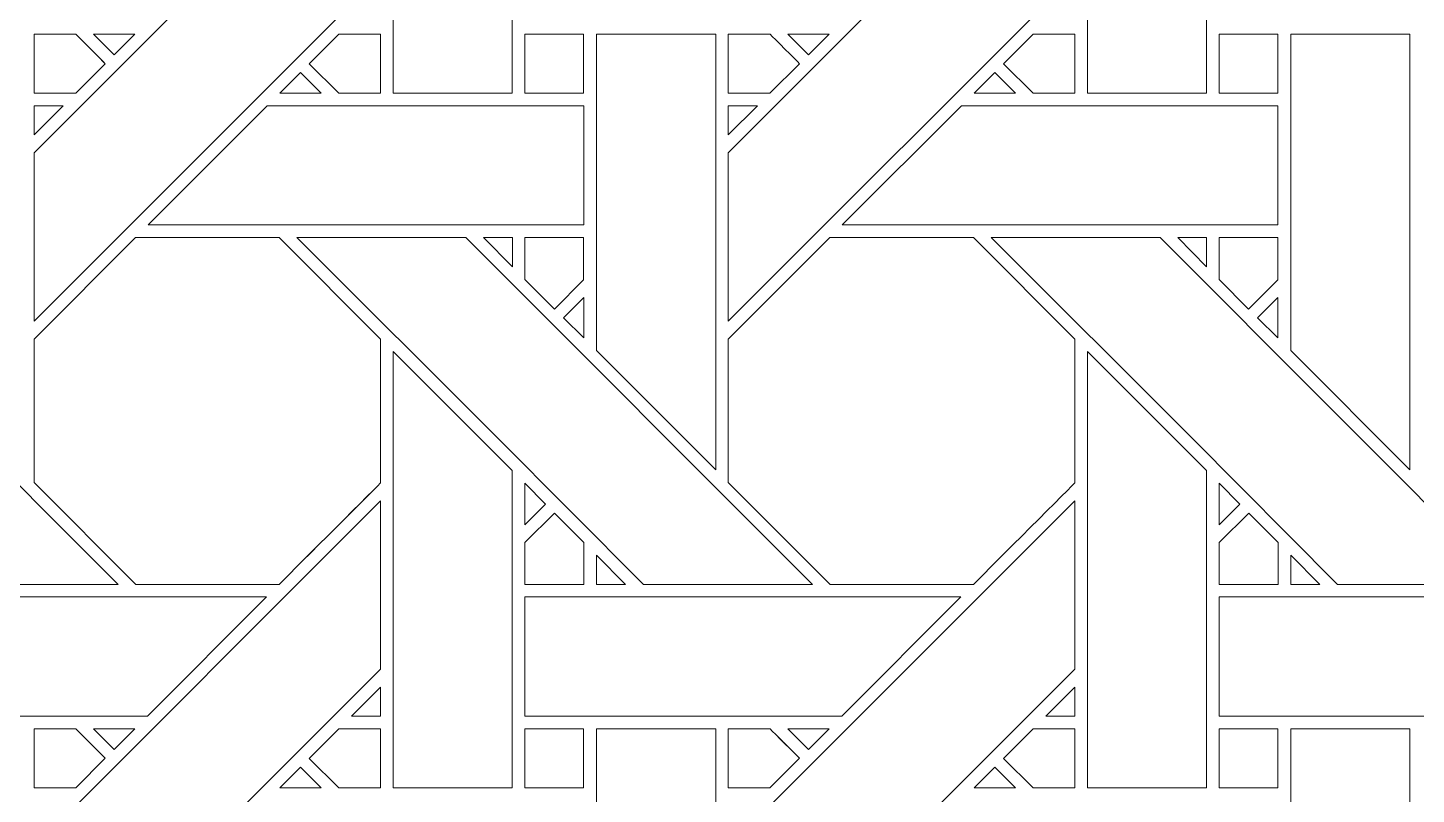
# Model space of a CAD drawing. Header units: inches. Extents: x 2.4 to 22.4, y -0.9 to 19.1.
# Drawn here: x 10.714 to 12.612, y 1.456 to 2.503 of the extents above; entities that cross this region are included whole.
import ezdxf

# ---------------------------------------------------------------- set-up
doc = ezdxf.new("R2010")
doc.units = ezdxf.units.IN
doc.header["$MEASUREMENT"] = 0
doc.layers.add('Design', color=7, linetype='Continuous', lineweight=0)

msp = doc.modelspace()

# ---------------------------------------------------------------- linework, layer by layer
at = {"layer": 'Design'}
for points, knots in [([(12.3829, 19.0948), (6.86, 19.0948), (2.3829, 14.6176), (2.3829, 9.0948), (2.3829, 3.5719), (6.86, -0.9052), (12.3829, -0.9052), (17.9057, -0.9052), (22.3829, 3.5719), (22.3829, 9.0948), (22.3829, 14.6176), (17.9057, 19.0948), (12.3829, 19.0948)], [0, 0, 0, 0, 1, 1, 1, 2, 2, 2, 3, 3, 3, 4, 4, 4, 4]), ([(12.3829, 17.972), (7.4801, 17.972), (3.5056, 13.9975), (3.5056, 9.0948), (3.5056, 4.192), (7.4801, 0.2175), (12.3829, 0.2175), (17.2856, 0.2175), (21.2601, 4.192), (21.2601, 9.0948), (21.2601, 13.9975), (17.2856, 17.972), (12.3829, 17.972)], [0, 0, 0, 0, 1, 1, 1, 2, 2, 2, 3, 3, 3, 4, 4, 4, 4]), ([(11.3765, 2.847), (11.3765, 2.847), (11.3765, 2.4133), (11.3765, 2.4133), (11.3765, 2.4133), (11.2137, 2.4133), (11.2137, 2.4133), (11.2137, 2.4133), (11.2137, 3.0091), (11.2137, 3.0091), (11.2137, 3.0091), (11.3765, 2.847), (11.3765, 2.847)], [0, 0, 0, 0, 1, 1, 1, 2, 2, 2, 3, 3, 3, 4, 4, 4, 4]), ([(12.3252, 2.847), (12.3252, 2.847), (12.3252, 2.4133), (12.3252, 2.4133), (12.3252, 2.4133), (12.1625, 2.4133), (12.1625, 2.4133), (12.1625, 2.4133), (12.1625, 3.0091), (12.1625, 3.0091), (12.1625, 3.0091), (12.3252, 2.847), (12.3252, 2.847)], [0, 0, 0, 0, 1, 1, 1, 2, 2, 2, 3, 3, 3, 4, 4, 4, 4]), ([(10.7229, 2.332), (10.7229, 2.332), (11.1966, 2.8056), (11.1966, 2.8056), (11.1966, 2.8056), (11.1966, 2.5756), (11.1966, 2.5756), (11.1966, 2.5756), (10.7229, 2.1019), (10.7229, 2.1019), (10.7229, 2.1019), (10.7229, 2.332), (10.7229, 2.332)], [0, 0, 0, 0, 1, 1, 1, 2, 2, 2, 3, 3, 3, 4, 4, 4, 4]), ([(11.6717, 2.332), (11.6717, 2.332), (12.1453, 2.8056), (12.1453, 2.8056), (12.1453, 2.8056), (12.1453, 2.5756), (12.1453, 2.5756), (12.1453, 2.5756), (11.6717, 2.1019), (11.6717, 2.1019), (11.6717, 2.1019), (11.6717, 2.332), (11.6717, 2.332)], [0, 0, 0, 0, 1, 1, 1, 2, 2, 2, 3, 3, 3, 4, 4, 4, 4]), ([(10.78, 2.4941), (10.7851, 2.4889), (10.8159, 2.4581), (10.8203, 2.4537), (10.8203, 2.4537), (10.7799, 2.4133), (10.7799, 2.4133), (10.7799, 2.4133), (10.7229, 2.4133), (10.7229, 2.4133), (10.7229, 2.4133), (10.7229, 2.4941), (10.7229, 2.4941), (10.7229, 2.4941), (10.78, 2.4941), (10.78, 2.4941)], [0, 0, 0, 0, 1, 1, 1, 2, 2, 2, 3, 3, 3, 4, 4, 4, 5, 5, 5, 5]), ([(10.7229, 2.4941), (10.7229, 2.4941), (10.78, 2.4941), (10.78, 2.4941), (10.7852, 2.4889), (10.816, 2.458), (10.8203, 2.4537), (10.8203, 2.4537), (10.7799, 2.4133), (10.7799, 2.4133), (10.7799, 2.4133), (10.7229, 2.4133), (10.7229, 2.4133), (10.7229, 2.4133), (10.7229, 2.4941), (10.7229, 2.4941)], [0, 0, 0, 0, 1, 1, 1, 2, 2, 2, 3, 3, 3, 4, 4, 4, 5, 5, 5, 5]), ([(10.8608, 2.4941), (10.8608, 2.4941), (10.8325, 2.4659), (10.8325, 2.4659), (10.8325, 2.4659), (10.8044, 2.4941), (10.8044, 2.4941), (10.8044, 2.4941), (10.8608, 2.4941), (10.8608, 2.4941)], [0, 0, 0, 0, 1, 1, 1, 2, 2, 2, 3, 3, 3, 3]), ([(11.1395, 2.4133), (11.1395, 2.4133), (11.0991, 2.4536), (11.0991, 2.4536), (11.0991, 2.4536), (11.1396, 2.4941), (11.1396, 2.4941), (11.1396, 2.4941), (11.1966, 2.4941), (11.1966, 2.4941), (11.1966, 2.4941), (11.1966, 2.4133), (11.1966, 2.4133), (11.1966, 2.4133), (11.1395, 2.4133), (11.1395, 2.4133)], [0, 0, 0, 0, 1, 1, 1, 2, 2, 2, 3, 3, 3, 4, 4, 4, 5, 5, 5, 5]), ([(11.0991, 2.4536), (11.0991, 2.4536), (11.1396, 2.4941), (11.1396, 2.4941), (11.1396, 2.4941), (11.1966, 2.4941), (11.1966, 2.4941), (11.1966, 2.4941), (11.1966, 2.4133), (11.1966, 2.4133), (11.1966, 2.4133), (11.1395, 2.4133), (11.1395, 2.4133), (11.1395, 2.4133), (11.0991, 2.4536), (11.0991, 2.4536)], [0, 0, 0, 0, 1, 1, 1, 2, 2, 2, 3, 3, 3, 4, 4, 4, 5, 5, 5, 5]), ([(11.3938, 2.4133), (11.3938, 2.4133), (11.3938, 2.4941), (11.3938, 2.4941), (11.3938, 2.4941), (11.474, 2.4941), (11.474, 2.4941), (11.474, 2.4941), (11.474, 2.4133), (11.474, 2.4133), (11.474, 2.4133), (11.3938, 2.4133), (11.3938, 2.4133)], [0, 0, 0, 0, 1, 1, 1, 2, 2, 2, 3, 3, 3, 4, 4, 4, 4]), ([(11.3938, 2.4941), (11.3938, 2.4941), (11.474, 2.4941), (11.474, 2.4941), (11.474, 2.4941), (11.474, 2.4133), (11.474, 2.4133), (11.474, 2.4133), (11.3938, 2.4133), (11.3938, 2.4133), (11.3938, 2.4133), (11.3938, 2.4941), (11.3938, 2.4941)], [0, 0, 0, 0, 1, 1, 1, 2, 2, 2, 3, 3, 3, 4, 4, 4, 4]), ([(11.6545, 2.4941), (11.6545, 2.4941), (11.6545, 1.899), (11.6545, 1.899), (11.6545, 1.899), (11.4916, 2.0619), (11.4916, 2.0619), (11.4916, 2.0619), (11.4916, 2.4941), (11.4916, 2.4941), (11.4916, 2.4941), (11.6545, 2.4941), (11.6545, 2.4941)], [0, 0, 0, 0, 1, 1, 1, 2, 2, 2, 3, 3, 3, 4, 4, 4, 4]), ([(11.7287, 2.4941), (11.7339, 2.4889), (11.7646, 2.4581), (11.7691, 2.4537), (11.7691, 2.4537), (11.7286, 2.4133), (11.7286, 2.4133), (11.7286, 2.4133), (11.6717, 2.4133), (11.6717, 2.4133), (11.6717, 2.4133), (11.6717, 2.4941), (11.6717, 2.4941), (11.6717, 2.4941), (11.7287, 2.4941), (11.7287, 2.4941)], [0, 0, 0, 0, 1, 1, 1, 2, 2, 2, 3, 3, 3, 4, 4, 4, 5, 5, 5, 5]), ([(11.6717, 2.4941), (11.6717, 2.4941), (11.7287, 2.4941), (11.7287, 2.4941), (11.7339, 2.4889), (11.7646, 2.4581), (11.7691, 2.4537), (11.7691, 2.4537), (11.7286, 2.4133), (11.7286, 2.4133), (11.7286, 2.4133), (11.6717, 2.4133), (11.6717, 2.4133), (11.6717, 2.4133), (11.6717, 2.4941), (11.6717, 2.4941)], [0, 0, 0, 0, 1, 1, 1, 2, 2, 2, 3, 3, 3, 4, 4, 4, 5, 5, 5, 5]), ([(11.8095, 2.4941), (11.8095, 2.4941), (11.7813, 2.4659), (11.7813, 2.4659), (11.7813, 2.4659), (11.7531, 2.4941), (11.7531, 2.4941), (11.7531, 2.4941), (11.8095, 2.4941), (11.8095, 2.4941)], [0, 0, 0, 0, 1, 1, 1, 2, 2, 2, 3, 3, 3, 3]), ([(12.0882, 2.4133), (12.0882, 2.4133), (12.0479, 2.4536), (12.0479, 2.4536), (12.0479, 2.4536), (12.0883, 2.4941), (12.0883, 2.4941), (12.0883, 2.4941), (12.1453, 2.4941), (12.1453, 2.4941), (12.1453, 2.4941), (12.1453, 2.4133), (12.1453, 2.4133), (12.1453, 2.4133), (12.0882, 2.4133), (12.0882, 2.4133)], [0, 0, 0, 0, 1, 1, 1, 2, 2, 2, 3, 3, 3, 4, 4, 4, 5, 5, 5, 5]), ([(12.0479, 2.4536), (12.0479, 2.4536), (12.0883, 2.4941), (12.0883, 2.4941), (12.0883, 2.4941), (12.1453, 2.4941), (12.1453, 2.4941), (12.1453, 2.4941), (12.1453, 2.4133), (12.1453, 2.4133), (12.1453, 2.4133), (12.0882, 2.4133), (12.0882, 2.4133), (12.0882, 2.4133), (12.0479, 2.4536), (12.0479, 2.4536)], [0, 0, 0, 0, 1, 1, 1, 2, 2, 2, 3, 3, 3, 4, 4, 4, 5, 5, 5, 5]), ([(12.3425, 2.4133), (12.3425, 2.4133), (12.3425, 2.4941), (12.3425, 2.4941), (12.3425, 2.4941), (12.4228, 2.4941), (12.4228, 2.4941), (12.4228, 2.4941), (12.4228, 2.4133), (12.4228, 2.4133), (12.4228, 2.4133), (12.3425, 2.4133), (12.3425, 2.4133)], [0, 0, 0, 0, 1, 1, 1, 2, 2, 2, 3, 3, 3, 4, 4, 4, 4]), ([(12.4228, 2.4941), (12.4228, 2.4941), (12.4228, 2.4133), (12.4228, 2.4133), (12.4228, 2.4133), (12.3425, 2.4133), (12.3425, 2.4133), (12.3425, 2.4133), (12.3425, 2.4941), (12.3425, 2.4941), (12.3425, 2.4941), (12.4228, 2.4941), (12.4228, 2.4941)], [0, 0, 0, 0, 1, 1, 1, 2, 2, 2, 3, 3, 3, 4, 4, 4, 4]), ([(12.6032, 2.4941), (12.6032, 2.4941), (12.6032, 1.899), (12.6032, 1.899), (12.6032, 1.899), (12.4403, 2.0619), (12.4403, 2.0619), (12.4403, 2.0619), (12.4403, 2.4941), (12.4403, 2.4941), (12.4403, 2.4941), (12.6032, 2.4941), (12.6032, 2.4941)], [0, 0, 0, 0, 1, 1, 1, 2, 2, 2, 3, 3, 3, 4, 4, 4, 4]), ([(11.1153, 2.4133), (11.1153, 2.4133), (11.0588, 2.4133), (11.0588, 2.4133), (11.0588, 2.4133), (11.087, 2.4416), (11.087, 2.4416), (11.087, 2.4416), (11.1153, 2.4133), (11.1153, 2.4133)], [0, 0, 0, 0, 1, 1, 1, 2, 2, 2, 3, 3, 3, 3]), ([(12.064, 2.4133), (12.064, 2.4133), (12.0075, 2.4133), (12.0075, 2.4133), (12.0075, 2.4133), (12.0358, 2.4416), (12.0358, 2.4416), (12.0358, 2.4416), (12.064, 2.4133), (12.064, 2.4133)], [0, 0, 0, 0, 1, 1, 1, 2, 2, 2, 3, 3, 3, 3]), ([(10.7628, 2.3962), (10.7628, 2.3962), (10.7229, 2.3564), (10.7229, 2.3564), (10.7229, 2.3564), (10.7229, 2.3962), (10.7229, 2.3962), (10.7229, 2.3962), (10.7628, 2.3962), (10.7628, 2.3962)], [0, 0, 0, 0, 1, 1, 1, 2, 2, 2, 3, 3, 3, 3]), ([(10.8788, 2.2334), (10.8788, 2.2334), (11.0416, 2.3962), (11.0416, 2.3962), (11.0416, 2.3962), (11.4741, 2.3962), (11.4741, 2.3962), (11.4741, 2.3962), (11.4741, 2.2334), (11.4741, 2.2334), (11.4741, 2.2334), (10.8788, 2.2334), (10.8788, 2.2334)], [0, 0, 0, 0, 1, 1, 1, 2, 2, 2, 3, 3, 3, 4, 4, 4, 4]), ([(11.7115, 2.3962), (11.7115, 2.3962), (11.6717, 2.3564), (11.6717, 2.3564), (11.6717, 2.3564), (11.6717, 2.3962), (11.6717, 2.3962), (11.6717, 2.3962), (11.7115, 2.3962), (11.7115, 2.3962)], [0, 0, 0, 0, 1, 1, 1, 2, 2, 2, 3, 3, 3, 3]), ([(11.8275, 2.2334), (11.8275, 2.2334), (11.9904, 2.3962), (11.9904, 2.3962), (11.9904, 2.3962), (12.4228, 2.3962), (12.4228, 2.3962), (12.4228, 2.3962), (12.4228, 2.2334), (12.4228, 2.2334), (12.4228, 2.2334), (11.8275, 2.2334), (11.8275, 2.2334)], [0, 0, 0, 0, 1, 1, 1, 2, 2, 2, 3, 3, 3, 4, 4, 4, 4]), ([(10.4077, 1.9425), (10.4077, 1.9425), (10.1334, 2.2162), (10.1334, 2.2162), (10.1334, 2.2162), (10.3643, 2.2162), (10.3643, 2.2162), (10.3643, 2.2162), (10.838, 1.7426), (10.838, 1.7426), (10.838, 1.7426), (10.6069, 1.7426), (10.6069, 1.7426), (10.6069, 1.7426), (10.4077, 1.9425), (10.4077, 1.9425)], [0, 0, 0, 0, 1, 1, 1, 2, 2, 2, 3, 3, 3, 4, 4, 4, 5, 5, 5, 5]), ([(10.8616, 2.2162), (10.8616, 2.2162), (11.0578, 2.2162), (11.0578, 2.2162), (11.0578, 2.2162), (11.1966, 2.0775), (11.1966, 2.0775), (11.1966, 2.0775), (11.1966, 1.8812), (11.1966, 1.8812), (11.1788, 1.8633), (11.0669, 1.7516), (11.0579, 1.7425), (11.0579, 1.7425), (10.8622, 1.7425), (10.8622, 1.7425), (10.8622, 1.7425), (10.7229, 1.8818), (10.7229, 1.8818), (10.7229, 1.8818), (10.7229, 2.0775), (10.7229, 2.0775), (10.7229, 2.0775), (10.8616, 2.2162), (10.8616, 2.2162)], [0, 0, 0, 0, 1, 1, 1, 2, 2, 2, 3, 3, 3, 4, 4, 4, 5, 5, 5, 6, 6, 6, 7, 7, 7, 8, 8, 8, 8]), ([(10.7229, 1.8818), (10.7229, 1.8818), (10.7229, 2.0775), (10.7229, 2.0775), (10.7229, 2.0775), (10.8616, 2.2162), (10.8616, 2.2162), (10.8616, 2.2162), (11.0578, 2.2162), (11.0578, 2.2162), (11.0578, 2.2162), (11.1966, 2.0775), (11.1966, 2.0775), (11.1966, 2.0775), (11.1966, 1.8812), (11.1966, 1.8812), (11.1786, 1.8632), (11.0668, 1.7515), (11.0579, 1.7425), (11.0579, 1.7425), (10.8622, 1.7425), (10.8622, 1.7425), (10.8622, 1.7425), (10.7229, 1.8818), (10.7229, 1.8818)], [0, 0, 0, 0, 1, 1, 1, 2, 2, 2, 3, 3, 3, 4, 4, 4, 5, 5, 5, 6, 6, 6, 7, 7, 7, 8, 8, 8, 8]), ([(11.3565, 1.9425), (11.3565, 1.9425), (11.0821, 2.2162), (11.0821, 2.2162), (11.0821, 2.2162), (11.313, 2.2162), (11.313, 2.2162), (11.313, 2.2162), (11.7867, 1.7426), (11.7867, 1.7426), (11.7867, 1.7426), (11.5557, 1.7426), (11.5557, 1.7426), (11.5557, 1.7426), (11.3565, 1.9425), (11.3565, 1.9425)], [0, 0, 0, 0, 1, 1, 1, 2, 2, 2, 3, 3, 3, 4, 4, 4, 5, 5, 5, 5]), ([(11.3766, 2.2162), (11.3766, 2.2162), (11.3766, 2.1764), (11.3766, 2.1764), (11.3766, 2.1764), (11.3372, 2.2162), (11.3372, 2.2162), (11.3372, 2.2162), (11.3766, 2.2162), (11.3766, 2.2162)], [0, 0, 0, 0, 1, 1, 1, 2, 2, 2, 3, 3, 3, 3]), ([(11.474, 2.2162), (11.474, 2.2162), (11.474, 2.1586), (11.474, 2.1586), (11.474, 2.1586), (11.4341, 2.1186), (11.4341, 2.1186), (11.4341, 2.1186), (11.3938, 2.159), (11.3938, 2.159), (11.3938, 2.159), (11.3938, 2.2162), (11.3938, 2.2162), (11.3938, 2.2162), (11.474, 2.2162), (11.474, 2.2162)], [0, 0, 0, 0, 1, 1, 1, 2, 2, 2, 3, 3, 3, 4, 4, 4, 5, 5, 5, 5]), ([(11.4341, 2.1186), (11.4341, 2.1186), (11.3938, 2.159), (11.3938, 2.159), (11.3938, 2.159), (11.3938, 2.2162), (11.3938, 2.2162), (11.3938, 2.2162), (11.474, 2.2162), (11.474, 2.2162), (11.474, 2.2162), (11.474, 2.1586), (11.474, 2.1586), (11.474, 2.1586), (11.4341, 2.1186), (11.4341, 2.1186)], [0, 0, 0, 0, 1, 1, 1, 2, 2, 2, 3, 3, 3, 4, 4, 4, 5, 5, 5, 5]), ([(11.8104, 2.2162), (11.8104, 2.2162), (12.0066, 2.2162), (12.0066, 2.2162), (12.0066, 2.2162), (12.1453, 2.0774), (12.1453, 2.0774), (12.1453, 2.0774), (12.1453, 1.8812), (12.1453, 1.8812), (12.1275, 1.8633), (12.0156, 1.7516), (12.0066, 1.7425), (12.0066, 1.7425), (11.8109, 1.7425), (11.8109, 1.7425), (11.8109, 1.7425), (11.6717, 1.8818), (11.6717, 1.8818), (11.6717, 1.8818), (11.6717, 2.0775), (11.6717, 2.0775), (11.6717, 2.0775), (11.8104, 2.2162), (11.8104, 2.2162)], [0, 0, 0, 0, 1, 1, 1, 2, 2, 2, 3, 3, 3, 4, 4, 4, 5, 5, 5, 6, 6, 6, 7, 7, 7, 8, 8, 8, 8]), ([(11.6717, 1.8818), (11.6717, 1.8818), (11.6717, 2.0775), (11.6717, 2.0775), (11.6717, 2.0775), (11.8104, 2.2162), (11.8104, 2.2162), (11.8104, 2.2162), (12.0066, 2.2162), (12.0066, 2.2162), (12.0066, 2.2162), (12.1453, 2.0774), (12.1453, 2.0774), (12.1453, 2.0774), (12.1453, 1.8812), (12.1453, 1.8812), (12.1276, 1.8633), (12.0156, 1.7516), (12.0066, 1.7425), (12.0066, 1.7425), (11.8109, 1.7425), (11.8109, 1.7425), (11.8109, 1.7425), (11.6717, 1.8818), (11.6717, 1.8818)], [0, 0, 0, 0, 1, 1, 1, 2, 2, 2, 3, 3, 3, 4, 4, 4, 5, 5, 5, 6, 6, 6, 7, 7, 7, 8, 8, 8, 8]), ([(12.3052, 1.9425), (12.3052, 1.9425), (12.0308, 2.2162), (12.0308, 2.2162), (12.0308, 2.2162), (12.2618, 2.2162), (12.2618, 2.2162), (12.2618, 2.2162), (12.7354, 1.7426), (12.7354, 1.7426), (12.7354, 1.7426), (12.5044, 1.7426), (12.5044, 1.7426), (12.5044, 1.7426), (12.3052, 1.9425), (12.3052, 1.9425)], [0, 0, 0, 0, 1, 1, 1, 2, 2, 2, 3, 3, 3, 4, 4, 4, 5, 5, 5, 5]), ([(12.3253, 2.2162), (12.3253, 2.2162), (12.3253, 2.1764), (12.3253, 2.1764), (12.3253, 2.1764), (12.2859, 2.2162), (12.2859, 2.2162), (12.2859, 2.2162), (12.3253, 2.2162), (12.3253, 2.2162)], [0, 0, 0, 0, 1, 1, 1, 2, 2, 2, 3, 3, 3, 3]), ([(12.3425, 2.159), (12.3425, 2.159), (12.3425, 2.2162), (12.3425, 2.2162), (12.3425, 2.2162), (12.4228, 2.2162), (12.4228, 2.2162), (12.4228, 2.2162), (12.4228, 2.1586), (12.4228, 2.1586), (12.4228, 2.1586), (12.3828, 2.1186), (12.3828, 2.1186), (12.3828, 2.1186), (12.3425, 2.159), (12.3425, 2.159)], [0, 0, 0, 0, 1, 1, 1, 2, 2, 2, 3, 3, 3, 4, 4, 4, 5, 5, 5, 5]), ([(12.3828, 2.1186), (12.3828, 2.1186), (12.3425, 2.159), (12.3425, 2.159), (12.3425, 2.159), (12.3425, 2.2162), (12.3425, 2.2162), (12.3425, 2.2162), (12.4228, 2.2162), (12.4228, 2.2162), (12.4228, 2.2162), (12.4228, 2.1586), (12.4228, 2.1586), (12.4228, 2.1586), (12.3828, 2.1186), (12.3828, 2.1186)], [0, 0, 0, 0, 1, 1, 1, 2, 2, 2, 3, 3, 3, 4, 4, 4, 5, 5, 5, 5]), ([(11.4741, 2.1344), (11.4741, 2.1344), (11.4741, 2.0792), (11.4741, 2.0792), (11.4741, 2.0792), (11.4463, 2.1066), (11.4463, 2.1066), (11.4463, 2.1066), (11.4741, 2.1344), (11.4741, 2.1344)], [0, 0, 0, 0, 1, 1, 1, 2, 2, 2, 3, 3, 3, 3]), ([(12.4228, 2.1344), (12.4228, 2.1344), (12.4228, 2.0792), (12.4228, 2.0792), (12.4228, 2.0792), (12.395, 2.1066), (12.395, 2.1066), (12.395, 2.1066), (12.4228, 2.1344), (12.4228, 2.1344)], [0, 0, 0, 0, 1, 1, 1, 2, 2, 2, 3, 3, 3, 3]), ([(11.3765, 1.8983), (11.3765, 1.8983), (11.3765, 1.4646), (11.3765, 1.4646), (11.3765, 1.4646), (11.2137, 1.4646), (11.2137, 1.4646), (11.2137, 1.4646), (11.2137, 2.0604), (11.2137, 2.0604), (11.2137, 2.0604), (11.3765, 1.8983), (11.3765, 1.8983)], [0, 0, 0, 0, 1, 1, 1, 2, 2, 2, 3, 3, 3, 4, 4, 4, 4]), ([(12.3252, 1.8983), (12.3252, 1.8983), (12.3252, 1.4646), (12.3252, 1.4646), (12.3252, 1.4646), (12.1625, 1.4646), (12.1625, 1.4646), (12.1625, 1.4646), (12.1625, 2.0604), (12.1625, 2.0604), (12.1625, 2.0604), (12.3252, 1.8983), (12.3252, 1.8983)], [0, 0, 0, 0, 1, 1, 1, 2, 2, 2, 3, 3, 3, 4, 4, 4, 4]), ([(11.3938, 1.824), (11.3938, 1.824), (11.3938, 1.8808), (11.3938, 1.8808), (11.3938, 1.8808), (11.422, 1.8522), (11.422, 1.8522), (11.422, 1.8522), (11.3938, 1.824), (11.3938, 1.824)], [0, 0, 0, 0, 1, 1, 1, 2, 2, 2, 3, 3, 3, 3]), ([(12.3425, 1.824), (12.3425, 1.824), (12.3425, 1.8808), (12.3425, 1.8808), (12.3425, 1.8808), (12.3707, 1.8522), (12.3707, 1.8522), (12.3707, 1.8522), (12.3425, 1.824), (12.3425, 1.824)], [0, 0, 0, 0, 1, 1, 1, 2, 2, 2, 3, 3, 3, 3]), ([(10.7229, 1.3833), (10.7229, 1.3833), (11.1966, 1.8569), (11.1966, 1.8569), (11.1966, 1.8569), (11.1966, 1.6268), (11.1966, 1.6268), (11.1966, 1.6268), (10.7229, 1.1532), (10.7229, 1.1532), (10.7229, 1.1532), (10.7229, 1.3833), (10.7229, 1.3833)], [0, 0, 0, 0, 1, 1, 1, 2, 2, 2, 3, 3, 3, 4, 4, 4, 4]), ([(11.6717, 1.3833), (11.6717, 1.3833), (12.1453, 1.8569), (12.1453, 1.8569), (12.1453, 1.8569), (12.1453, 1.6268), (12.1453, 1.6268), (12.1453, 1.6268), (11.6717, 1.1532), (11.6717, 1.1532), (11.6717, 1.1532), (11.6717, 1.3833), (11.6717, 1.3833)], [0, 0, 0, 0, 1, 1, 1, 2, 2, 2, 3, 3, 3, 4, 4, 4, 4]), ([(11.3938, 1.7422), (11.3938, 1.7422), (11.3938, 1.7996), (11.3938, 1.7996), (11.3938, 1.7996), (11.4341, 1.8399), (11.4341, 1.8399), (11.4341, 1.8399), (11.4744, 1.7996), (11.4744, 1.7996), (11.4744, 1.7996), (11.4744, 1.7422), (11.4744, 1.7422), (11.4744, 1.7422), (11.3938, 1.7422), (11.3938, 1.7422)], [0, 0, 0, 0, 1, 1, 1, 2, 2, 2, 3, 3, 3, 4, 4, 4, 5, 5, 5, 5]), ([(11.3938, 1.7425), (11.3938, 1.7425), (11.3938, 1.7996), (11.3938, 1.7996), (11.3938, 1.7996), (11.4341, 1.8399), (11.4341, 1.8399), (11.4341, 1.8399), (11.4744, 1.7996), (11.4744, 1.7996), (11.4744, 1.7996), (11.4744, 1.7425), (11.4744, 1.7425), (11.4744, 1.7425), (11.3938, 1.7425), (11.3938, 1.7425)], [0, 0, 0, 0, 1, 1, 1, 2, 2, 2, 3, 3, 3, 4, 4, 4, 5, 5, 5, 5]), ([(12.3425, 1.7423), (12.3425, 1.7423), (12.3425, 1.7996), (12.3425, 1.7996), (12.3425, 1.7996), (12.3829, 1.8399), (12.3829, 1.8399), (12.3829, 1.8399), (12.4232, 1.7996), (12.4232, 1.7996), (12.4232, 1.7996), (12.4232, 1.7423), (12.4232, 1.7423), (12.4232, 1.7423), (12.3425, 1.7423), (12.3425, 1.7423)], [0, 0, 0, 0, 1, 1, 1, 2, 2, 2, 3, 3, 3, 4, 4, 4, 5, 5, 5, 5]), ([(12.3829, 1.8399), (12.3829, 1.8399), (12.4232, 1.7996), (12.4232, 1.7996), (12.4232, 1.7996), (12.4232, 1.7423), (12.4232, 1.7423), (12.4232, 1.7423), (12.3425, 1.7423), (12.3425, 1.7423), (12.3425, 1.7423), (12.3425, 1.7996), (12.3425, 1.7996), (12.3425, 1.7996), (12.3829, 1.8399), (12.3829, 1.8399)], [0, 0, 0, 0, 1, 1, 1, 2, 2, 2, 3, 3, 3, 4, 4, 4, 5, 5, 5, 5]), ([(11.5314, 1.7426), (11.5314, 1.7426), (11.4917, 1.7426), (11.4917, 1.7426), (11.4917, 1.7426), (11.4917, 1.7824), (11.4917, 1.7824), (11.4917, 1.7824), (11.5314, 1.7426), (11.5314, 1.7426)], [0, 0, 0, 0, 1, 1, 1, 2, 2, 2, 3, 3, 3, 3]), ([(12.4802, 1.7426), (12.4802, 1.7426), (12.4405, 1.7426), (12.4405, 1.7426), (12.4405, 1.7426), (12.4405, 1.7824), (12.4405, 1.7824), (12.4405, 1.7824), (12.4802, 1.7426), (12.4802, 1.7426)], [0, 0, 0, 0, 1, 1, 1, 2, 2, 2, 3, 3, 3, 3]), ([(10.4451, 1.5626), (10.4451, 1.5626), (10.4451, 1.7254), (10.4451, 1.7254), (10.4451, 1.7254), (11.0408, 1.7254), (11.0408, 1.7254), (11.0408, 1.7254), (10.8781, 1.5626), (10.8781, 1.5626), (10.8781, 1.5626), (10.4451, 1.5626), (10.4451, 1.5626)], [0, 0, 0, 0, 1, 1, 1, 2, 2, 2, 3, 3, 3, 4, 4, 4, 4]), ([(11.3938, 1.5626), (11.3938, 1.5626), (11.3938, 1.7254), (11.3938, 1.7254), (11.3938, 1.7254), (11.9895, 1.7254), (11.9895, 1.7254), (11.9895, 1.7254), (11.8268, 1.5626), (11.8268, 1.5626), (11.8268, 1.5626), (11.3938, 1.5626), (11.3938, 1.5626)], [0, 0, 0, 0, 1, 1, 1, 2, 2, 2, 3, 3, 3, 4, 4, 4, 4]), ([(12.3425, 1.5626), (12.3425, 1.5626), (12.3425, 1.7254), (12.3425, 1.7254), (12.3425, 1.7254), (12.9383, 1.7254), (12.9383, 1.7254), (12.9383, 1.7254), (12.7755, 1.5626), (12.7755, 1.5626), (12.7755, 1.5626), (12.3425, 1.5626), (12.3425, 1.5626)], [0, 0, 0, 0, 1, 1, 1, 2, 2, 2, 3, 3, 3, 4, 4, 4, 4]), ([(11.1568, 1.5627), (11.1568, 1.5627), (11.1966, 1.6024), (11.1966, 1.6024), (11.1966, 1.6024), (11.1966, 1.5627), (11.1966, 1.5627), (11.1966, 1.5627), (11.1568, 1.5627), (11.1568, 1.5627)], [0, 0, 0, 0, 1, 1, 1, 2, 2, 2, 3, 3, 3, 3]), ([(12.1056, 1.5627), (12.1056, 1.5627), (12.1453, 1.6024), (12.1453, 1.6024), (12.1453, 1.6024), (12.1453, 1.5627), (12.1453, 1.5627), (12.1453, 1.5627), (12.1056, 1.5627), (12.1056, 1.5627)], [0, 0, 0, 0, 1, 1, 1, 2, 2, 2, 3, 3, 3, 3]), ([(10.78, 1.5453), (10.7851, 1.5402), (10.8159, 1.5094), (10.8203, 1.505), (10.8203, 1.505), (10.7799, 1.4645), (10.7799, 1.4645), (10.7799, 1.4645), (10.7229, 1.4645), (10.7229, 1.4645), (10.7229, 1.4645), (10.7229, 1.5453), (10.7229, 1.5453), (10.7229, 1.5453), (10.78, 1.5453), (10.78, 1.5453)], [0, 0, 0, 0, 1, 1, 1, 2, 2, 2, 3, 3, 3, 4, 4, 4, 5, 5, 5, 5]), ([(10.7229, 1.5453), (10.7229, 1.5453), (10.78, 1.5453), (10.78, 1.5453), (10.7854, 1.5399), (10.8163, 1.509), (10.8203, 1.505), (10.8203, 1.505), (10.7799, 1.4645), (10.7799, 1.4645), (10.7799, 1.4645), (10.7229, 1.4645), (10.7229, 1.4645), (10.7229, 1.4645), (10.7229, 1.5453), (10.7229, 1.5453)], [0, 0, 0, 0, 1, 1, 1, 2, 2, 2, 3, 3, 3, 4, 4, 4, 5, 5, 5, 5]), ([(10.8608, 1.5454), (10.8608, 1.5454), (10.8325, 1.5172), (10.8325, 1.5172), (10.8325, 1.5172), (10.8044, 1.5454), (10.8044, 1.5454), (10.8044, 1.5454), (10.8608, 1.5454), (10.8608, 1.5454)], [0, 0, 0, 0, 1, 1, 1, 2, 2, 2, 3, 3, 3, 3]), ([(11.1395, 1.4645), (11.1395, 1.4645), (11.0991, 1.5049), (11.0991, 1.5049), (11.0991, 1.5049), (11.1396, 1.5453), (11.1396, 1.5453), (11.1396, 1.5453), (11.1966, 1.5453), (11.1966, 1.5453), (11.1966, 1.5453), (11.1966, 1.4645), (11.1966, 1.4645), (11.1966, 1.4645), (11.1395, 1.4645), (11.1395, 1.4645)], [0, 0, 0, 0, 1, 1, 1, 2, 2, 2, 3, 3, 3, 4, 4, 4, 5, 5, 5, 5]), ([(11.0991, 1.5049), (11.0991, 1.5049), (11.1396, 1.5453), (11.1396, 1.5453), (11.1396, 1.5453), (11.1966, 1.5453), (11.1966, 1.5453), (11.1966, 1.5453), (11.1966, 1.4645), (11.1966, 1.4645), (11.1966, 1.4645), (11.1395, 1.4645), (11.1395, 1.4645), (11.1395, 1.4645), (11.0991, 1.5049), (11.0991, 1.5049)], [0, 0, 0, 0, 1, 1, 1, 2, 2, 2, 3, 3, 3, 4, 4, 4, 5, 5, 5, 5]), ([(11.3938, 1.4645), (11.3938, 1.4645), (11.3938, 1.5453), (11.3938, 1.5453), (11.3938, 1.5453), (11.474, 1.5453), (11.474, 1.5453), (11.474, 1.5453), (11.474, 1.4645), (11.474, 1.4645), (11.474, 1.4645), (11.3938, 1.4645), (11.3938, 1.4645)], [0, 0, 0, 0, 1, 1, 1, 2, 2, 2, 3, 3, 3, 4, 4, 4, 4]), ([(11.3938, 1.5453), (11.3938, 1.5453), (11.474, 1.5453), (11.474, 1.5453), (11.474, 1.5453), (11.474, 1.4645), (11.474, 1.4645), (11.474, 1.4645), (11.3938, 1.4645), (11.3938, 1.4645), (11.3938, 1.4645), (11.3938, 1.5453), (11.3938, 1.5453)], [0, 0, 0, 0, 1, 1, 1, 2, 2, 2, 3, 3, 3, 4, 4, 4, 4]), ([(11.6545, 1.5454), (11.6545, 1.5454), (11.6545, 0.9503), (11.6545, 0.9503), (11.6545, 0.9503), (11.4916, 1.1132), (11.4916, 1.1132), (11.4916, 1.1132), (11.4916, 1.5454), (11.4916, 1.5454), (11.4916, 1.5454), (11.6545, 1.5454), (11.6545, 1.5454)], [0, 0, 0, 0, 1, 1, 1, 2, 2, 2, 3, 3, 3, 4, 4, 4, 4]), ([(11.7287, 1.5453), (11.7339, 1.5402), (11.7646, 1.5094), (11.7691, 1.505), (11.7691, 1.505), (11.7286, 1.4645), (11.7286, 1.4645), (11.7286, 1.4645), (11.6717, 1.4645), (11.6717, 1.4645), (11.6717, 1.4645), (11.6717, 1.5453), (11.6717, 1.5453), (11.6717, 1.5453), (11.7287, 1.5453), (11.7287, 1.5453)], [0, 0, 0, 0, 1, 1, 1, 2, 2, 2, 3, 3, 3, 4, 4, 4, 5, 5, 5, 5]), ([(11.6717, 1.5453), (11.6717, 1.5453), (11.7287, 1.5453), (11.7287, 1.5453), (11.7339, 1.5401), (11.7647, 1.5093), (11.7691, 1.505), (11.7691, 1.505), (11.7286, 1.4645), (11.7286, 1.4645), (11.7286, 1.4645), (11.6717, 1.4645), (11.6717, 1.4645), (11.6717, 1.4645), (11.6717, 1.5453), (11.6717, 1.5453)], [0, 0, 0, 0, 1, 1, 1, 2, 2, 2, 3, 3, 3, 4, 4, 4, 5, 5, 5, 5]), ([(11.8095, 1.5454), (11.8095, 1.5454), (11.7813, 1.5172), (11.7813, 1.5172), (11.7813, 1.5172), (11.7531, 1.5454), (11.7531, 1.5454), (11.7531, 1.5454), (11.8095, 1.5454), (11.8095, 1.5454)], [0, 0, 0, 0, 1, 1, 1, 2, 2, 2, 3, 3, 3, 3]), ([(12.0882, 1.4645), (12.0882, 1.4645), (12.0479, 1.5049), (12.0479, 1.5049), (12.0479, 1.5049), (12.0883, 1.5453), (12.0883, 1.5453), (12.0883, 1.5453), (12.1453, 1.5453), (12.1453, 1.5453), (12.1453, 1.5453), (12.1453, 1.4645), (12.1453, 1.4645), (12.1453, 1.4645), (12.0882, 1.4645), (12.0882, 1.4645)], [0, 0, 0, 0, 1, 1, 1, 2, 2, 2, 3, 3, 3, 4, 4, 4, 5, 5, 5, 5]), ([(12.0479, 1.5049), (12.0479, 1.5049), (12.0883, 1.5453), (12.0883, 1.5453), (12.0883, 1.5453), (12.1453, 1.5453), (12.1453, 1.5453), (12.1453, 1.5453), (12.1453, 1.4645), (12.1453, 1.4645), (12.1453, 1.4645), (12.0882, 1.4645), (12.0882, 1.4645), (12.0882, 1.4645), (12.0479, 1.5049), (12.0479, 1.5049)], [0, 0, 0, 0, 1, 1, 1, 2, 2, 2, 3, 3, 3, 4, 4, 4, 5, 5, 5, 5]), ([(12.3425, 1.5453), (12.3425, 1.5453), (12.4228, 1.5453), (12.4228, 1.5453), (12.4228, 1.5453), (12.4228, 1.4645), (12.4228, 1.4645), (12.4228, 1.4645), (12.3425, 1.4645), (12.3425, 1.4645), (12.3425, 1.4645), (12.3425, 1.5453), (12.3425, 1.5453)], [0, 0, 0, 0, 1, 1, 1, 2, 2, 2, 3, 3, 3, 4, 4, 4, 4]), ([(12.4228, 1.5453), (12.4228, 1.5453), (12.4228, 1.4645), (12.4228, 1.4645), (12.4228, 1.4645), (12.3425, 1.4645), (12.3425, 1.4645), (12.3425, 1.4645), (12.3425, 1.5453), (12.3425, 1.5453), (12.3425, 1.5453), (12.4228, 1.5453), (12.4228, 1.5453)], [0, 0, 0, 0, 1, 1, 1, 2, 2, 2, 3, 3, 3, 4, 4, 4, 4]), ([(12.6032, 1.5454), (12.6032, 1.5454), (12.6032, 0.9503), (12.6032, 0.9503), (12.6032, 0.9503), (12.4403, 1.1132), (12.4403, 1.1132), (12.4403, 1.1132), (12.4403, 1.5454), (12.4403, 1.5454), (12.4403, 1.5454), (12.6032, 1.5454), (12.6032, 1.5454)], [0, 0, 0, 0, 1, 1, 1, 2, 2, 2, 3, 3, 3, 4, 4, 4, 4]), ([(11.1153, 1.4646), (11.1153, 1.4646), (11.0588, 1.4646), (11.0588, 1.4646), (11.0588, 1.4646), (11.087, 1.4929), (11.087, 1.4929), (11.087, 1.4929), (11.1153, 1.4646), (11.1153, 1.4646)], [0, 0, 0, 0, 1, 1, 1, 2, 2, 2, 3, 3, 3, 3]), ([(12.064, 1.4646), (12.064, 1.4646), (12.0075, 1.4646), (12.0075, 1.4646), (12.0075, 1.4646), (12.0358, 1.4929), (12.0358, 1.4929), (12.0358, 1.4929), (12.064, 1.4646), (12.064, 1.4646)], [0, 0, 0, 0, 1, 1, 1, 2, 2, 2, 3, 3, 3, 3])]:
    msp.add_open_spline(points, degree=3, knots=knots, dxfattribs=at)

doc.saveas('drawing.dxf')
